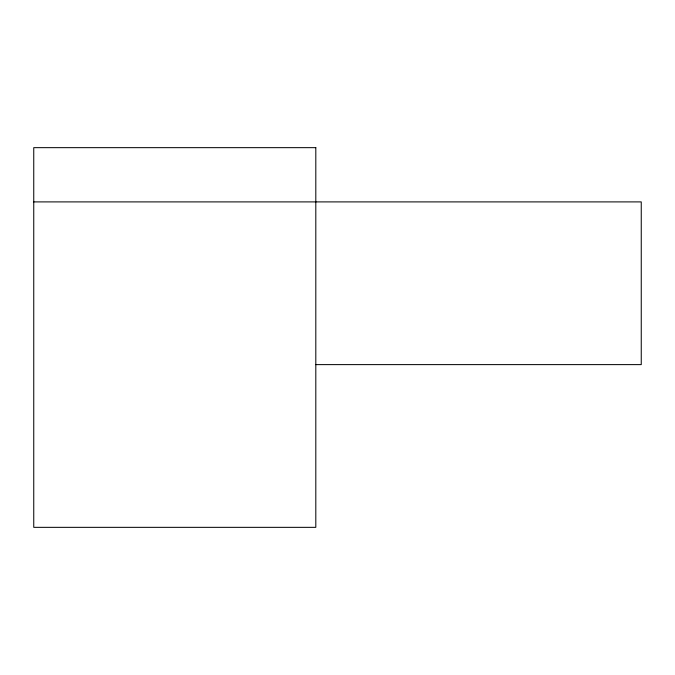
<?xml version="1.0" encoding="UTF-8"?>
<svg xmlns="http://www.w3.org/2000/svg" width="675" height="675" viewBox="0 0 675 675"><rect width="100%" height="100%" fill="white"/><g stroke="black" fill="none" stroke-linecap="round" stroke-linejoin="round"><path stroke-width="1.01" d="M33.75 201.901L641.25 201.901L641.25 364.618L315.807 364.618M315.807 147.656L33.75 147.656L33.75 527.344L315.807 527.344L315.807 147.656"/></g></svg>
